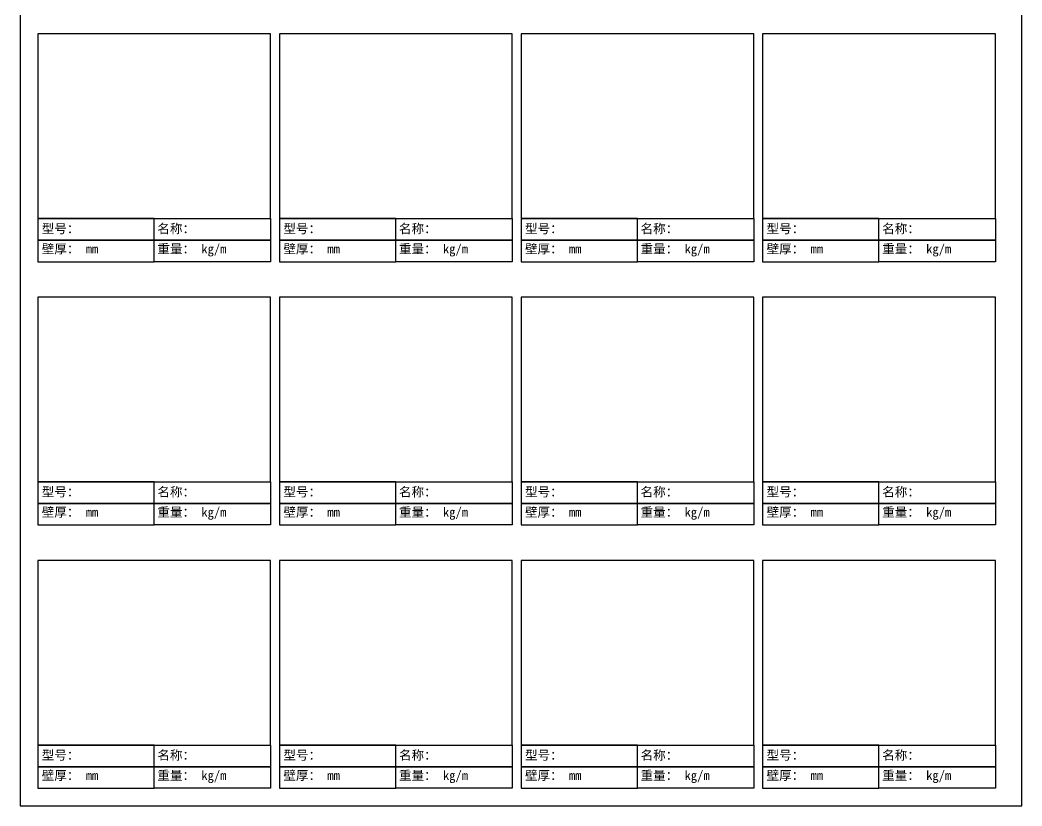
# Model space of a CAD drawing. Header units: millimetres. Extents: x 4423 to 13326, y -1516 to 5738.
# Drawn here: x 11299 to 11864, y 4833 to 5277 of the extents above; entities that cross this region are included whole.
import ezdxf

# ---------------------------------------------------------------- set-up
doc = ezdxf.new("R2010")
doc.units = ezdxf.units.MM
doc.header["$LTSCALE"] = 0.5
doc.layers.add('铝型材', color=1, linetype='Continuous')
doc.styles.get("Standard").update_dxf_attribs({"font": 'swissc.ttf', "height": 3})

msp = doc.modelspace()

# ---------------------------------------------------------------- linework, layer by layer
at = {"layer": '铝型材', "ltscale": 0.4}
for points in [[(11299.2993, 4833.2095), (11864.2993, 4833.2095), (11864.2993, 5615.7095), (11299.2993, 5615.7095)], [(11309.2993, 5164.5153), (11440.5493, 5164.5153), (11440.5493, 5268.7095), (11309.2993, 5268.7095)], [(11445.5493, 5164.5153), (11576.7993, 5164.5153), (11576.7993, 5268.7095), (11445.5493, 5268.7095)], [(11581.7993, 5164.5153), (11713.0493, 5164.5153), (11713.0493, 5268.7095), (11581.7993, 5268.7095)], [(11718.0493, 5164.5153), (11849.2993, 5164.5153), (11849.2993, 5268.7095), (11718.0493, 5268.7095)], [(11309.2993, 5152.3624), (11374.9243, 5152.3624), (11374.9243, 5164.5153), (11309.2993, 5164.5153)], [(11374.9243, 5164.5153), (11440.5493, 5164.5153), (11440.5493, 5152.3624), (11374.9243, 5152.3624)], [(11445.5493, 5152.3624), (11511.1743, 5152.3624), (11511.1743, 5164.5153), (11445.5493, 5164.5153)], [(11511.1743, 5164.5153), (11576.7993, 5164.5153), (11576.7993, 5152.3624), (11511.1743, 5152.3624)], [(11581.7993, 5152.3624), (11647.4243, 5152.3624), (11647.4243, 5164.5153), (11581.7993, 5164.5153)], [(11647.4243, 5164.5153), (11713.0493, 5164.5153), (11713.0493, 5152.3624), (11647.4243, 5152.3624)], [(11718.0493, 5152.3624), (11783.6743, 5152.3624), (11783.6743, 5164.5153), (11718.0493, 5164.5153)], [(11783.6743, 5164.5153), (11849.2993, 5164.5153), (11849.2993, 5152.3624), (11783.6743, 5152.3624)], [(11309.2993, 5140.2095), (11374.9243, 5140.2095), (11374.9243, 5152.3624), (11309.2993, 5152.3624)], [(11374.9243, 5152.3624), (11440.5493, 5152.3624), (11440.5493, 5140.2095), (11374.9243, 5140.2095)], [(11445.5493, 5140.2095), (11511.1743, 5140.2095), (11511.1743, 5152.3624), (11445.5493, 5152.3624)], [(11511.1743, 5152.3624), (11576.7993, 5152.3624), (11576.7993, 5140.2095), (11511.1743, 5140.2095)], [(11581.7993, 5140.2095), (11647.4243, 5140.2095), (11647.4243, 5152.3624), (11581.7993, 5152.3624)], [(11647.4243, 5152.3624), (11713.0493, 5152.3624), (11713.0493, 5140.2095), (11647.4243, 5140.2095)], [(11718.0493, 5140.2095), (11783.6743, 5140.2095), (11783.6743, 5152.3624), (11718.0493, 5152.3624)], [(11783.6743, 5152.3624), (11849.2993, 5152.3624), (11849.2993, 5140.2095), (11783.6743, 5140.2095)], [(11309.2993, 5016.0153), (11440.5493, 5016.0153), (11440.5493, 5120.2095), (11309.2993, 5120.2095)], [(11445.5493, 5016.0153), (11576.7993, 5016.0153), (11576.7993, 5120.2095), (11445.5493, 5120.2095)], [(11581.7993, 5016.0153), (11713.0493, 5016.0153), (11713.0493, 5120.2095), (11581.7993, 5120.2095)], [(11718.0493, 5016.0153), (11849.2993, 5016.0153), (11849.2993, 5120.2095), (11718.0493, 5120.2095)], [(11309.2993, 5003.8624), (11374.9243, 5003.8624), (11374.9243, 5016.0153), (11309.2993, 5016.0153)], [(11374.9243, 5016.0153), (11440.5493, 5016.0153), (11440.5493, 5003.8624), (11374.9243, 5003.8624)], [(11445.5493, 5003.8624), (11511.1743, 5003.8624), (11511.1743, 5016.0153), (11445.5493, 5016.0153)], [(11511.1743, 5016.0153), (11576.7993, 5016.0153), (11576.7993, 5003.8624), (11511.1743, 5003.8624)], [(11581.7993, 5003.8624), (11647.4243, 5003.8624), (11647.4243, 5016.0153), (11581.7993, 5016.0153)], [(11647.4243, 5016.0153), (11713.0493, 5016.0153), (11713.0493, 5003.8624), (11647.4243, 5003.8624)], [(11718.0493, 5003.8624), (11783.6743, 5003.8624), (11783.6743, 5016.0153), (11718.0493, 5016.0153)], [(11783.6743, 5016.0153), (11849.2993, 5016.0153), (11849.2993, 5003.8624), (11783.6743, 5003.8624)], [(11309.2993, 4991.7095), (11374.9243, 4991.7095), (11374.9243, 5003.8624), (11309.2993, 5003.8624)], [(11374.9243, 5003.8624), (11440.5493, 5003.8624), (11440.5493, 4991.7095), (11374.9243, 4991.7095)], [(11445.5493, 4991.7095), (11511.1743, 4991.7095), (11511.1743, 5003.8624), (11445.5493, 5003.8624)], [(11511.1743, 5003.8624), (11576.7993, 5003.8624), (11576.7993, 4991.7095), (11511.1743, 4991.7095)], [(11581.7993, 4991.7095), (11647.4243, 4991.7095), (11647.4243, 5003.8624), (11581.7993, 5003.8624)], [(11647.4243, 5003.8624), (11713.0493, 5003.8624), (11713.0493, 4991.7095), (11647.4243, 4991.7095)], [(11718.0493, 4991.7095), (11783.6743, 4991.7095), (11783.6743, 5003.8624), (11718.0493, 5003.8624)], [(11783.6743, 5003.8624), (11849.2993, 5003.8624), (11849.2993, 4991.7095), (11783.6743, 4991.7095)], [(11309.2993, 4867.5153), (11440.5493, 4867.5153), (11440.5493, 4971.7095), (11309.2993, 4971.7095)], [(11445.5493, 4867.5153), (11576.7993, 4867.5153), (11576.7993, 4971.7095), (11445.5493, 4971.7095)], [(11581.7993, 4867.5153), (11713.0493, 4867.5153), (11713.0493, 4971.7095), (11581.7993, 4971.7095)], [(11718.0493, 4867.5153), (11849.2993, 4867.5153), (11849.2993, 4971.7095), (11718.0493, 4971.7095)], [(11309.2993, 4855.3624), (11374.9243, 4855.3624), (11374.9243, 4867.5153), (11309.2993, 4867.5153)], [(11374.9243, 4867.5153), (11440.5493, 4867.5153), (11440.5493, 4855.3624), (11374.9243, 4855.3624)], [(11445.5493, 4855.3624), (11511.1743, 4855.3624), (11511.1743, 4867.5153), (11445.5493, 4867.5153)], [(11511.1743, 4867.5153), (11576.7993, 4867.5153), (11576.7993, 4855.3624), (11511.1743, 4855.3624)], [(11581.7993, 4855.3624), (11647.4243, 4855.3624), (11647.4243, 4867.5153), (11581.7993, 4867.5153)], [(11647.4243, 4867.5153), (11713.0493, 4867.5153), (11713.0493, 4855.3624), (11647.4243, 4855.3624)], [(11718.0493, 4855.3624), (11783.6743, 4855.3624), (11783.6743, 4867.5153), (11718.0493, 4867.5153)], [(11783.6743, 4867.5153), (11849.2993, 4867.5153), (11849.2993, 4855.3624), (11783.6743, 4855.3624)], [(11309.2993, 4843.2095), (11374.9243, 4843.2095), (11374.9243, 4855.3624), (11309.2993, 4855.3624)], [(11374.9243, 4855.3624), (11440.5493, 4855.3624), (11440.5493, 4843.2095), (11374.9243, 4843.2095)], [(11445.5493, 4843.2095), (11511.1743, 4843.2095), (11511.1743, 4855.3624), (11445.5493, 4855.3624)], [(11511.1743, 4855.3624), (11576.7993, 4855.3624), (11576.7993, 4843.2095), (11511.1743, 4843.2095)], [(11581.7993, 4843.2095), (11647.4243, 4843.2095), (11647.4243, 4855.3624), (11581.7993, 4855.3624)], [(11647.4243, 4855.3624), (11713.0493, 4855.3624), (11713.0493, 4843.2095), (11647.4243, 4843.2095)], [(11718.0493, 4843.2095), (11783.6743, 4843.2095), (11783.6743, 4855.3624), (11718.0493, 4855.3624)], [(11783.6743, 4855.3624), (11849.2993, 4855.3624), (11849.2993, 4843.2095), (11783.6743, 4843.2095)]]:
    msp.add_lwpolyline(points, close=True, dxfattribs=at)

# ---------------------------------------------------------------- texts
at = {"layer": '铝型材', "ltscale": 0.4, "char_height": 5.1984, "attachment_point": 1}
for s, insert in [('{\\fSimSun|b0|i0|c134|p2;型号：}', (11311.5298, 5161.4685)), ('{\\fSimSun|b0|i0|c134|p2;名称：}', (11376.7222, 5161.4685)), ('{\\fSimSun|b0|i0|c134|p2;型号：}', (11447.7798, 5161.4685)), ('{\\fSimSun|b0|i0|c134|p2;名称：}', (11512.9722, 5161.4685)), ('{\\fSimSun|b0|i0|c134|p2;型号：}', (11584.0298, 5161.4685)), ('{\\fSimSun|b0|i0|c134|p2;名称：}', (11649.2222, 5161.4685)), ('{\\fSimSun|b0|i0|c134|p2;型号：}', (11720.2798, 5161.4685)), ('{\\fSimSun|b0|i0|c134|p2;名称：}', (11785.4722, 5161.4685)), ('{\\fSimSun|b0|i0|c134|p2;壁厚： mm}', (11311.5298, 5150.0603)), ('{\\fSimSun|b0|i0|c134|p2;重量： kg/m}', (11376.7222, 5150.0603)), ('{\\fSimSun|b0|i0|c134|p2;壁厚： mm}', (11447.7798, 5150.0603)), ('{\\fSimSun|b0|i0|c134|p2;重量： kg/m}', (11512.9722, 5150.0603)), ('{\\fSimSun|b0|i0|c134|p2;壁厚： mm}', (11584.0298, 5150.0603)), ('{\\fSimSun|b0|i0|c134|p2;重量： kg/m}', (11649.2222, 5150.0603)), ('{\\fSimSun|b0|i0|c134|p2;壁厚： mm}', (11720.2798, 5150.0603)), ('{\\fSimSun|b0|i0|c134|p2;重量： kg/m}', (11785.4722, 5150.0603)), ('{\\fSimSun|b0|i0|c134|p2;型号：}', (11311.5298, 5012.9685)), ('{\\fSimSun|b0|i0|c134|p2;名称：}', (11376.7222, 5012.9685)), ('{\\fSimSun|b0|i0|c134|p2;型号：}', (11447.7798, 5012.9685)), ('{\\fSimSun|b0|i0|c134|p2;名称：}', (11512.9722, 5012.9685)), ('{\\fSimSun|b0|i0|c134|p2;型号：}', (11584.0298, 5012.9685)), ('{\\fSimSun|b0|i0|c134|p2;名称：}', (11649.2222, 5012.9685)), ('{\\fSimSun|b0|i0|c134|p2;型号：}', (11720.2798, 5012.9685)), ('{\\fSimSun|b0|i0|c134|p2;名称：}', (11785.4722, 5012.9685)), ('{\\fSimSun|b0|i0|c134|p2;壁厚： mm}', (11311.5298, 5001.5603)), ('{\\fSimSun|b0|i0|c134|p2;重量： kg/m}', (11376.7222, 5001.5603)), ('{\\fSimSun|b0|i0|c134|p2;壁厚： mm}', (11447.7798, 5001.5603)), ('{\\fSimSun|b0|i0|c134|p2;重量： kg/m}', (11512.9722, 5001.5603)), ('{\\fSimSun|b0|i0|c134|p2;壁厚： mm}', (11584.0298, 5001.5603)), ('{\\fSimSun|b0|i0|c134|p2;重量： kg/m}', (11649.2222, 5001.5603)), ('{\\fSimSun|b0|i0|c134|p2;壁厚： mm}', (11720.2798, 5001.5603)), ('{\\fSimSun|b0|i0|c134|p2;重量： kg/m}', (11785.4722, 5001.5603)), ('{\\fSimSun|b0|i0|c134|p2;型号：}', (11311.5298, 4864.4685)), ('{\\fSimSun|b0|i0|c134|p2;名称：}', (11376.7222, 4864.4685)), ('{\\fSimSun|b0|i0|c134|p2;型号：}', (11447.7798, 4864.4685)), ('{\\fSimSun|b0|i0|c134|p2;名称：}', (11512.9722, 4864.4685)), ('{\\fSimSun|b0|i0|c134|p2;型号：}', (11584.0298, 4864.4685)), ('{\\fSimSun|b0|i0|c134|p2;名称：}', (11649.2222, 4864.4685)), ('{\\fSimSun|b0|i0|c134|p2;型号：}', (11720.2798, 4864.4685)), ('{\\fSimSun|b0|i0|c134|p2;名称：}', (11785.4722, 4864.4685)), ('{\\fSimSun|b0|i0|c134|p2;壁厚： mm}', (11311.5298, 4853.0603)), ('{\\fSimSun|b0|i0|c134|p2;重量： kg/m}', (11376.7222, 4853.0603)), ('{\\fSimSun|b0|i0|c134|p2;壁厚： mm}', (11447.7798, 4853.0603)), ('{\\fSimSun|b0|i0|c134|p2;重量： kg/m}', (11512.9722, 4853.0603)), ('{\\fSimSun|b0|i0|c134|p2;壁厚： mm}', (11584.0298, 4853.0603)), ('{\\fSimSun|b0|i0|c134|p2;重量： kg/m}', (11649.2222, 4853.0603)), ('{\\fSimSun|b0|i0|c134|p2;壁厚： mm}', (11720.2798, 4853.0603)), ('{\\fSimSun|b0|i0|c134|p2;重量： kg/m}', (11785.4722, 4853.0603))]:
    msp.add_mtext(s, dxfattribs=dict(at, insert=insert))

doc.saveas('drawing.dxf')
